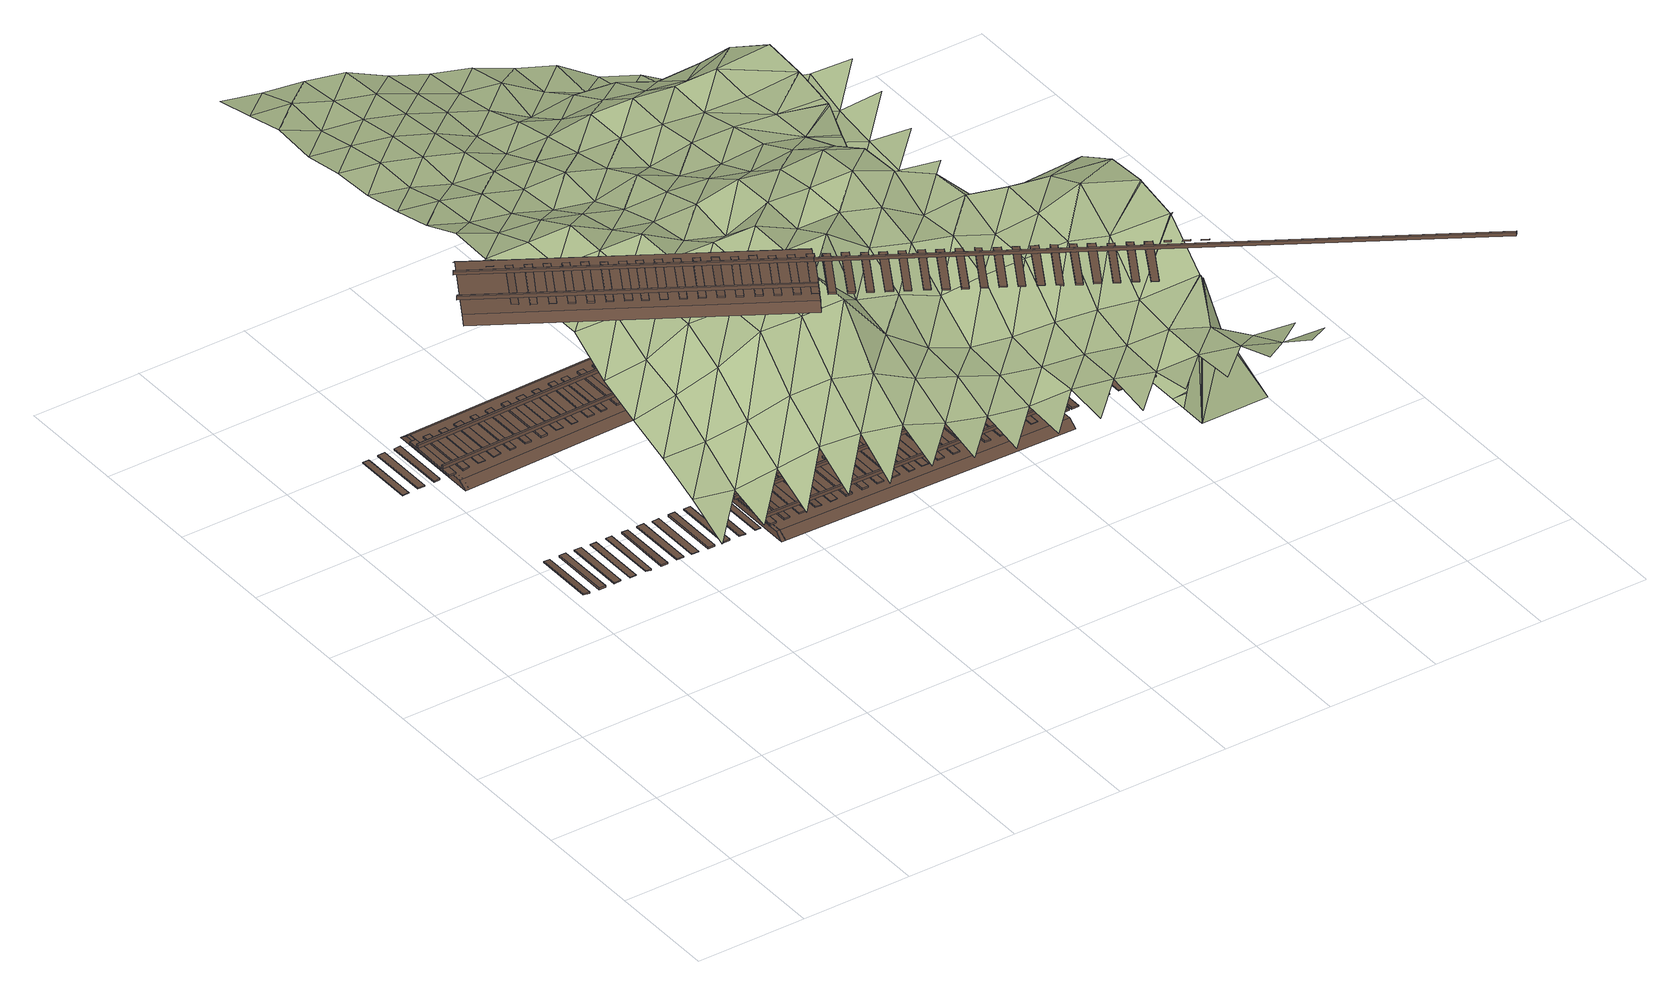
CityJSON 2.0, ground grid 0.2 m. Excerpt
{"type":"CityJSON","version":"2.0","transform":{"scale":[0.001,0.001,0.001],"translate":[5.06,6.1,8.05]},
"CityObjects":{
"terrain1":{"type":"TINRelief","geometry":[{"type":"CompositeSurface","lod":"3","boundaries":[[[0,1,2]],[[3,4,1]],[[3,1,0]],[[5,6,4]],[[3,5,4]],[[7,8,6]],[[9,0,10]],[[5,7,6]],[[11,12,8]],[[13,3,0]],[[7,11,8]],[[14,15,16]],[[17,15,12]],[[9,13,0]],[[18,5,3]],[[19,14,16]],[[17,12,11]],[[18,3,13]],[[20,7,5]],[[21,9,22]],[[16,15,17]],[[18,20,5]],[[23,11,7]],[[24,13,9]],[[25,26,19]],[[19,16,27]],[[20,23,7]],[[28,17,11]],[[21,24,9]],[[29,18,13]],[[25,19,27]],[[30,31,26]],[[23,28,11]],[[16,17,32]],[[24,29,13]],[[33,20,18]],[[25,30,26]],[[34,21,35]],[[36,37,31]],[[32,17,28]],[[38,27,16]],[[33,18,29]],[[39,23,20]],[[30,36,31]],[[40,24,21]],[[41,42,37]],[[32,38,16]],[[43,25,27]],[[39,20,33]],[[28,23,44]],[[34,40,21]],[[36,41,37]],[[45,29,24]],[[46,47,42]],[[38,43,27]],[[48,30,25]],[[44,23,39]],[[49,32,28]],[[40,45,24]],[[46,42,41]],[[50,33,29]],[[51,52,47]],[[48,25,43]],[[53,34,54]],[[55,36,30]],[[49,28,44]],[[56,38,32]],[[45,50,29]],[[46,51,47]],[[57,39,33]],[[58,59,52]],[[48,55,30]],[[60,40,34]],[[61,41,36]],[[49,56,32]],[[62,43,38]],[[57,33,50]],[[51,58,52]],[[44,39,63]],[[64,65,59]],[[60,34,53]],[[55,61,36]],[[45,40,66]],[[67,46,41]],[[62,38,56]],[[68,48,43]],[[63,39,57]],[[64,59,58]],[[69,49,44]],[[70,71,65]],[[66,40,60]],[[61,67,41]],[[72,50,45]],[[73,51,46]],[[62,68,43]],[[74,53,75]],[[76,55,48]],[[63,69,44]],[[64,70,65]],[[77,56,49]],[[72,45,66]],[[73,46,67]],[[78,57,50]],[[79,58,51]],[[76,48,68]],[[80,60,53]],[[81,61,55]],[[77,49,69]],[[82,62,56]],[[72,78,50]],[[73,79,51]],[[83,63,57]],[[84,64,58]],[[80,53,74]],[[81,55,76]],[[66,60,85]],[[86,67,61]],[[77,82,56]],[[87,68,62]],[[83,57,78]],[[79,84,58]],[[88,69,63]],[[89,70,64]],[[85,60,80]],[[81,86,61]],[[90,72,66]],[[91,73,67]],[[87,62,82]],[[92,74,93]],[[94,76,68]],[[83,88,63]],[[89,64,84]],[[95,77,69]],[[90,66,85]],[[91,67,86]],[[96,78,72]],[[97,79,73]],[[87,94,68]],[[98,80,74]],[[99,81,76]],[[95,69,88]],[[100,82,77]],[[96,72,90]],[[91,97,73]],[[101,83,78]],[[102,84,79]],[[92,98,74]],[[99,76,94]],[[103,85,80]],[[104,86,81]],[[100,77,95]],[[105,87,82]],[[96,101,78]],[[102,79,97]],[[106,88,83]],[[107,89,84]],[[103,80,98]],[[104,81,99]],[[108,90,85]],[[109,91,86]],[[100,105,82]],[[110,94,87]],[[111,92,112]],[[106,83,101]],[[102,107,84]],[[113,95,88]],[[108,85,103]],[[104,109,86]],[[114,96,90]],[[115,97,91]],[[110,87,105]],[[116,99,94]],[[117,98,92]],[[106,113,88]],[[118,100,95]],[[108,114,90]],[[115,91,109]],[[119,101,96]],[[120,102,97]],[[110,116,94]],[[117,92,111]],[[121,104,99]],[[122,103,98]],[[118,95,113]],[[123,105,100]],[[119,96,114]],[[115,120,97]],[[124,106,101]],[[125,107,102]],[[121,99,116]],[[117,122,98]],[[126,109,104]],[[127,108,103]],[[123,100,118]],[[128,110,105]],[[129,111,130]],[[119,124,101]],[[125,102,120]],[[131,113,106]],[[121,126,104]],[[127,103,122]],[[132,115,109]],[[133,114,108]],[[123,128,105]],[[134,117,111]],[[135,116,110]],[[131,106,124]],[[136,118,113]],[[132,109,126]],[[127,133,108]],[[137,120,115]],[[138,119,114]],[[129,134,111]],[[135,110,128]],[[139,121,116]],[[140,122,117]],[[131,136,113]],[[141,123,118]],[[137,115,132]],[[138,114,133]],[[142,125,120]],[[143,124,119]],[[140,117,134]],[[135,139,116]],[[144,127,122]],[[145,126,121]],[[141,118,136]],[[146,128,123]],[[147,129,148]],[[137,142,120]],[[143,119,138]],[[149,131,124]],[[140,144,122]],[[145,121,139]],[[150,132,126]],[[151,133,127]],[[146,123,141]],[[152,135,128]],[[153,134,129]],[[143,149,124]],[[154,136,131]],[[145,150,126]],[[151,127,144]],[[155,138,133]],[[156,137,132]],[[146,152,128]],[[147,153,129]],[[157,139,135]],[[158,140,134]],[[154,131,149]],[[159,141,136]],[[151,155,133]],[[156,132,150]],[[160,142,137]],[[161,143,138]],[[157,135,152]],[[153,158,134]],[[162,145,139]],[[163,144,140]],[[154,159,136]],[[164,146,141]],[[165,147,166]],[[160,137,156]],[[161,138,155]],[[167,149,143]],[[157,162,139]],[[163,140,158]],[[168,150,145]],[[169,151,144]],[[164,141,159]],[[170,152,146]],[[171,153,147]],[[161,167,143]],[[172,154,149]],[[168,145,162]],[[163,169,144]],[[173,156,150]],[[174,155,151]],[[164,170,146]],[[165,171,147]],[[175,157,152]],[[176,158,153]],[[172,149,167]],[[177,159,154]],[[168,173,150]],[[174,151,169]],[[178,160,156]],[[179,161,155]],[[175,152,170]],[[171,176,153]],[[180,162,157]],[[177,164,159]],[[181,163,158]],[[172,177,154]],[[182,165,183]],[[178,156,173]],[[179,155,174]],[[184,167,161]],[[180,157,175]],[[181,158,176]],[[185,168,162]],[[186,170,164]],[[187,169,163]],[[188,171,165]],[[186,164,177]],[[161,179,184]],[[180,185,162]],[[187,163,181]],[[189,172,167]],[[190,173,168]],[[191,174,169]],[[188,165,182]],[[192,175,170]],[[193,176,171]],[[194,170,186]],[[189,167,184]],[[190,168,185]],[[191,169,187]],[[177,172,195]],[[196,178,173]],[[197,179,174]],[[192,170,194]],[[188,193,171]],[[198,180,175]],[[181,176,199]],[[200,182,201]],[[190,196,173]],[[191,197,174]],[[202,186,177]],[[195,172,189]],[[179,203,184]],[[198,175,192]],[[193,199,176]],[[204,185,180]],[[205,187,181]],[[206,188,182]],[[179,197,203]],[[195,207,177]],[[208,194,186]],[[209,177,207]],[[198,204,180]],[[210,177,209]],[[199,205,181]],[[177,210,202]],[[189,184,211]],[[212,190,185]],[[213,191,187]],[[206,182,200]],[[214,195,189]],[[215,214,216]],[[208,192,194]],[[186,202,217]],[[216,218,215]],[[219,214,215]],[[220,214,189]],[[221,214,219]],[[222,186,217]],[[223,214,221]],[[218,216,224]],[[184,203,211]],[[220,216,214]],[[214,223,225]],[[195,214,225]],[[186,222,208]],[[204,212,185]],[[225,223,226]],[[226,195,225]],[[213,187,205]],[[188,227,193]],[[226,223,228]],[[226,229,195]],[[230,196,190]],[[211,220,189]],[[231,197,191]],[[207,195,229]],[[229,226,232]],[[233,209,207]],[[226,228,234]],[[209,233,235]],[[232,207,229]],[[207,232,233]],[[209,236,237]],[[236,209,235]],[[238,198,192]],[[233,236,235]],[[232,226,234]],[[210,209,237]],[[236,233,232]],[[236,239,237]],[[234,228,240]],[[239,236,232]],[[239,210,237]],[[206,241,188]],[[210,217,202]],[[232,234,239]],[[242,200,243]],[[239,234,244]],[[212,230,190]],[[245,244,234]],[[213,231,191]],[[193,246,199]],[[234,240,247]],[[234,247,245]],[[220,211,248]],[[249,192,208]],[[250,244,245]],[[197,251,203]],[[208,222,252]],[[245,247,250]],[[216,220,253]],[[217,210,254]],[[255,210,239]],[[217,254,222]],[[255,239,244]],[[256,204,198]],[[249,238,192]],[[222,257,252]],[[227,188,241]],[[250,247,258]],[[259,224,216]],[[260,208,252]],[[260,252,261]],[[250,255,244]],[[262,206,200]],[[252,257,261]],[[261,208,260]],[[224,259,263]],[[255,254,210]],[[197,231,251]],[[222,254,264]],[[199,265,205]],[[257,222,264]],[[250,258,255]],[[259,266,263]],[[211,267,248]],[[253,220,248]],[[203,268,211]],[[261,249,208]],[[256,198,238]],[[227,269,193]],[[255,258,270]],[[271,212,204]],[[272,273,274]],[[249,261,257]],[[275,264,254]],[[273,272,276]],[[270,276,272]],[[255,270,272]],[[254,255,275]],[[246,193,269]],[[264,275,257]],[[262,200,242]],[[241,206,277]],[[277,206,278]],[[279,255,272]],[[276,270,280]],[[249,257,275]],[[281,274,273]],[[282,266,283]],[[255,284,275]],[[259,283,266]],[[285,273,276]],[[266,282,286]],[[274,287,272]],[[272,284,279]],[[284,255,279]],[[249,275,284]],[[203,251,268]],[[288,213,205]],[[276,280,285]],[[268,267,211]],[[274,281,289]],[[267,290,248]],[[273,285,281]],[[287,274,289]],[[272,287,284]],[[259,216,253]],[[287,238,249]],[[287,249,284]],[[291,278,206]],[[256,271,204]],[[246,292,199]],[[238,289,281]],[[285,280,293]],[[238,287,289]],[[294,295,296]],[[238,281,297]],[[298,241,277]],[[299,230,212]],[[285,293,300]],[[241,298,301]],[[262,291,206]],[[241,301,227]],[[227,301,302]],[[303,227,302]],[[297,281,285]],[[265,199,292]],[[304,227,303]],[[253,248,290]],[[295,305,296]],[[285,300,297]],[[301,298,306]],[[307,227,304]],[[297,300,308]],[[283,259,309]],[[297,308,305]],[[305,295,297]],[[227,307,269]],[[291,298,277]],[[213,310,231]],[[291,277,278]],[[268,290,267]],[[311,242,312]],[[269,307,313]],[[271,299,212]],[[265,288,205]],[[238,297,314]],[[231,315,251]],[[269,313,316]],[[317,246,269]],[[318,294,286]],[[319,283,309]],[[269,316,246]],[[295,320,297]],[[309,259,321]],[[322,253,290]],[[290,268,322]],[[323,256,238]],[[253,322,324]],[[213,288,325]],[[291,262,326]],[[246,316,292]],[[253,324,259]],[[238,314,327]],[[328,322,268]],[[329,262,242]],[[292,316,330]],[[295,294,331]],[[325,332,213]],[[322,328,324]],[[297,320,314]],[[259,324,321]],[[283,319,282]],[[282,318,286]],[[251,333,268]],[[310,213,332]],[[323,238,327]],[[292,330,334]],[[292,334,265]],[[335,306,298]],[[298,291,336]],[[321,337,309]],[[231,338,315]],[[256,339,271]],[[340,341,342]],[[338,231,310]],[[265,334,288]],[[343,326,262]],[[306,335,342]],[[327,314,320]],[[251,315,333]],[[336,291,326]],[[288,334,344]],[[320,295,331]],[[337,321,324]],[[268,345,328]],[[288,344,325]],[[337,324,328]],[[339,256,323]],[[319,309,337]],[[331,294,318]],[[346,299,271]],[[347,340,342]],[[325,344,332]],[[332,344,348]],[[318,282,319]],[[349,327,320]],[[268,333,345]],[[332,348,350]],[[341,351,352]],[[353,315,338]],[[332,350,354]],[[332,354,310]],[[346,271,339]],[[310,354,338]],[[351,355,352]],[[338,354,353]],[[356,341,340]],[[353,354,357]],[[345,337,328]],[[353,357,355]],[[355,351,353]],[[358,315,353]],[[320,331,349]],[[359,323,327]],[[337,360,319]],[[319,331,318]],[[327,349,361]],[[331,319,360]],[[351,362,353]],[[351,341,363]],[[331,360,364]],[[315,358,365]],[[315,366,333]],[[361,360,337]],[[353,362,358]],[[356,367,341]],[[361,364,360]],[[359,327,361]],[[331,364,349]],[[368,339,323]],[[363,341,367]],[[361,349,364]],[[362,351,363]],[[366,315,365]],[[365,358,362]],[[333,369,345]],[[359,368,323]],[[370,337,345]],[[371,346,339]],[[367,356,372]],[[363,365,362]],[[373,361,337]],[[366,369,333]],[[368,371,339]],[[369,370,345]],[[373,337,370]],[[374,359,361]],[[375,366,365]],[[373,374,361]],[[376,368,359]],[[377,369,366]],[[376,359,374]],[[378,370,369]],[[379,371,368]],[[380,373,370]],[[379,368,376]],[[377,378,369]],[[380,370,378]],[[381,374,373]],[[380,381,373]],[[382,376,374]],[[381,382,374]],[[383,379,376]],[[384,380,378]],[[383,376,382]],[[385,381,380]],[[386,382,381]],[[387,383,382]]]}]},
"railway1":{"type":"Railway","attributes":{"function":"1855"},"geometry":[{"type":"MultiSurface","lod":"3","boundaries":[[[388,389,390,391]],[[392,388,391,393]],[[390,394,393,391]],[[389,395,394,390]],[[396,397,398,399]],[[395,392,393,394]],[[400,396,399,401]],[[398,402,401,399]],[[397,403,402,398]],[[404,405,406,407]],[[403,400,401,402]],[[408,404,407,409]],[[406,410,409,407]],[[405,411,410,406]],[[412,413,414,415]],[[411,408,409,410]],[[416,412,415,417]],[[414,418,417,415]],[[413,419,418,414]],[[420,421,422,423]],[[419,416,417,418]],[[424,420,423,425]],[[422,426,425,423]],[[421,427,426,422]],[[428,429,430,431]],[[427,424,425,426]],[[432,428,431,433]],[[430,434,433,431]],[[429,435,434,430]],[[436,437,438,439]],[[435,432,433,434]],[[440,436,439,441]],[[438,442,441,439]],[[437,443,442,438]],[[444,445,446,447]],[[443,440,441,442]],[[448,444,447,449]],[[446,450,449,447]],[[445,451,450,446]],[[452,453,454,455]],[[451,448,449,450]],[[456,452,455,457]],[[454,458,457,455]],[[453,459,458,454]],[[460,461,462,463]],[[459,456,457,458]],[[464,460,463,465]],[[462,466,465,463]],[[461,467,466,462]],[[468,469,470,471]],[[467,464,465,466]],[[472,468,471,473]],[[470,474,473,471]],[[469,475,474,470]],[[476,477,478,479]],[[475,472,473,474]],[[480,476,479,481]],[[478,482,481,479]],[[477,483,482,478]],[[484,485,486,487]],[[483,480,481,482]],[[488,489,490,491]],[[492,484,487,493]],[[494,495,496,497]],[[486,498,493,487]],[[485,499,498,486]],[[500,501,502,503]],[[499,492,493,498]],[[504,500,503,505]],[[502,506,505,503]],[[501,507,506,502]],[[508,509,510,511]],[[507,504,505,506]],[[512,508,511,513]],[[510,514,513,511]],[[509,515,514,510]],[[516,517,518,519]],[[515,512,513,514]],[[520,516,519,521]],[[518,522,521,519]],[[517,523,522,518]],[[524,525,526,527]],[[523,520,521,522]],[[528,524,527,529]],[[526,530,529,527]],[[525,531,530,526]],[[532,533,534,535]],[[531,528,529,530]],[[536,532,535,537]],[[534,538,537,535]],[[533,539,538,534]],[[540,541,542,543]],[[539,536,537,538]],[[544,540,543,545]],[[542,546,545,543]],[[541,547,546,542]],[[548,549,550,551]],[[547,544,545,546]],[[552,548,551,553]],[[550,554,553,551]],[[549,555,554,550]],[[556,557,558,559]],[[555,552,553,554]],[[560,556,559,561]],[[558,562,561,559]],[[557,563,562,558]],[[564,565,566,567]],[[491,568,569,488]],[[563,560,561,562]],[[570,564,567,571]],[[572,573,574,575]],[[573,576,577,574]],[[576,578,579,577]],[[566,580,571,567]],[[565,581,580,566]],[[569,582,489,488]],[[583,584,585,586]],[[587,588,589,590]],[[588,591,592,589]],[[581,570,571,580]],[[591,593,594,592]],[[595,583,586,596]],[[585,597,596,586]],[[584,598,597,585]],[[582,599,490,489]],[[600,601,602,603]],[[598,595,596,597]],[[604,600,603,605]],[[602,606,605,603]],[[601,607,606,602]],[[608,609,610,611]],[[607,604,605,606]],[[612,608,611,613]],[[610,614,613,611]],[[609,615,614,610]],[[616,617,618,619]],[[615,612,613,614]],[[620,616,619,621]],[[618,622,621,619]],[[617,623,622,618]],[[624,625,626,627]],[[623,620,621,622]],[[628,624,627,629]],[[626,630,629,627]],[[625,631,630,626]],[[632,633,634,635]],[[631,628,629,630]],[[636,632,635,637]],[[634,638,637,635]],[[633,639,638,634]],[[640,641,642,643]],[[639,636,637,638]],[[644,640,643,645]],[[642,646,645,643]],[[641,647,646,642]],[[648,649,650,651]],[[647,644,645,646]],[[652,648,651,653]],[[650,654,653,651]],[[649,655,654,650]],[[656,657,658,659]],[[655,652,653,654]],[[660,656,659,661]],[[658,662,661,659]],[[657,663,662,658]],[[664,665,666,667]],[[663,660,661,662]],[[668,664,667,669]],[[569,582,599,568]],[[666,670,669,667]],[[665,671,670,666]],[[671,668,669,670]]]}]},
"railway2":{"type":"Railway","attributes":{"function":"1855"},"geometry":[{"type":"MultiSurface","lod":"3","boundaries":[[[672,673,674,675]],[[676,677,678,679]],[[680,681,673,672]],[[682,683,684,685]],[[686,687,688,689]],[[690,691,685,684]],[[692,693,694,695]],[[696,697,691,690]],[[698,676,679,699]],[[681,700,674,673]],[[678,701,699,679]],[[702,703,704,705]],[[677,706,701,678]],[[707,692,695,708]],[[697,682,685,691]],[[694,709,708,695]],[[710,711,712,713]],[[693,714,709,694]],[[715,716,717,718]],[[719,702,705,720]],[[706,698,699,701]],[[704,721,720,705]],[[722,723,724,725]],[[703,726,721,704]],[[727,710,713,728]],[[729,730,731,732]],[[714,707,708,709]],[[712,733,728,713]],[[711,734,733,712]],[[735,736,737,738]],[[736,739,740,737]],[[739,741,742,740]],[[743,722,725,744]],[[745,746,747,748]],[[726,719,720,721]],[[724,749,744,725]],[[723,750,749,724]],[[751,718,717,752]],[[753,729,732,754]],[[731,755,754,732]],[[756,757,758,759]],[[734,727,728,733]],[[730,760,755,731]],[[761,745,748,762]],[[763,764,765,766]],[[764,767,768,765]],[[767,769,770,768]],[[747,771,762,748]],[[772,773,774,775]],[[750,743,744,749]],[[746,776,771,747]],[[777,756,759,778]],[[760,753,754,755]],[[758,779,778,759]],[[780,781,782,783]],[[757,784,779,758]],[[785,786,751,752]],[[787,772,775,788]],[[776,761,762,771]],[[774,789,788,775]],[[790,791,792,793]],[[773,794,789,774]],[[795,780,783,796]],[[784,777,778,779]],[[782,797,796,783]],[[798,799,800,801]],[[781,802,797,782]],[[803,790,793,804]],[[794,787,788,789]],[[792,805,804,793]],[[806,807,808,809]],[[791,810,805,792]],[[811,798,801,812]],[[802,795,796,797]],[[800,813,812,801]],[[814,815,816,817]],[[799,818,813,800]],[[819,806,809,820]],[[810,803,804,805]],[[808,821,820,809]],[[822,823,824,825]],[[807,826,821,808]],[[827,814,817,828]],[[829,830,831,832]],[[818,811,812,813]],[[816,833,828,817]],[[815,834,833,816]],[[835,822,825,836]],[[837,838,839,840]],[[826,819,820,821]],[[824,841,836,825]],[[717,752,785,716]],[[823,842,841,824]],[[843,829,832,844]],[[843,845,830,829]],[[831,846,844,832]],[[847,848,849,850]],[[834,827,828,833]],[[830,845,846,831]],[[851,837,840,852]],[[851,853,838,837]],[[839,854,852,840]],[[855,856,857,858]],[[842,835,836,841]],[[838,853,854,839]],[[859,847,850,860]],[[845,843,844,846]],[[849,861,860,850]],[[859,862,848,847]],[[863,864,865,866]],[[848,862,861,849]],[[867,855,858,868]],[[853,851,852,854]],[[857,869,868,858]],[[867,870,856,855]],[[871,872,873,874]],[[856,870,869,857]],[[875,863,866,876]],[[862,859,860,861]],[[875,877,864,863]],[[865,878,876,866]],[[879,880,881,882]],[[864,877,878,865]],[[883,871,874,884]],[[870,867,868,869]],[[873,885,884,874]],[[883,886,872,871]],[[887,888,889,890]],[[872,886,885,873]],[[891,879,882,892]],[[877,875,876,878]],[[891,893,880,879]],[[881,894,892,882]],[[895,896,897,898]],[[880,893,894,881]],[[899,887,890,900]],[[886,883,884,885]],[[889,901,900,890]],[[899,902,888,887]],[[903,904,905,906]],[[888,902,901,889]],[[907,895,898,908]],[[893,891,892,894]],[[907,909,896,895]],[[897,910,908,898]],[[911,912,913,914]],[[896,909,910,897]],[[915,903,906,916]],[[902,899,900,901]],[[905,917,916,906]],[[915,918,904,903]],[[919,920,921,922]],[[904,918,917,905]],[[923,911,914,924]],[[909,907,908,910]],[[913,925,924,914]],[[923,926,912,911]],[[927,928,929,930]],[[912,926,925,913]],[[931,919,922,932]],[[918,915,916,917]],[[931,933,920,919]],[[921,934,932,922]],[[935,936,937,938]],[[920,933,934,921]],[[939,927,930,940]],[[926,923,924,925]],[[939,941,928,927]],[[929,942,940,930]],[[943,944,945,946]],[[928,941,942,929]],[[947,935,938,948]],[[933,931,932,934]],[[947,949,936,935]],[[937,950,948,938]],[[936,949,950,937]],[[951,943,946,952]],[[941,939,940,942]],[[945,953,952,946]],[[951,954,944,943]],[[944,954,953,945]],[[955,956,957,958]],[[949,947,948,950]],[[959,960,958,957]],[[955,961,962,956]],[[962,961,960,959]],[[963,964,965,966]],[[954,951,952,953]],[[967,968,966,965]],[[963,969,970,964]],[[970,969,968,967]],[[971,972,973,974]],[[961,955,958,960]],[[971,975,976,972]],[[977,978,974,973]],[[976,975,978,977]],[[969,963,966,968]],[[979,980,981,982]],[[981,983,984,982]],[[983,985,986,984]],[[975,971,974,978]],[[987,988,989,990]],[[991,992,993,994]],[[995,996,997,998]]]}]},
"railway3":{"type":"Railway","attributes":{"function":"1855"},"geometry":[{"type":"MultiSurface","lod":"3","boundaries":[[[999,1000,1001,1002]],[[1003,999,1002,1004]],[[1001,1005,1004,1002]],[[1000,1006,1005,1001]],[[1007,1008,1009,1010]],[[1006,1003,1004,1005]],[[1011,1007,1010,1012]],[[1009,1013,1012,1010]],[[1008,1014,1013,1009]],[[1015,1016,1017,1018]],[[1014,1011,1012,1013]],[[1019,1015,1018,1020]],[[1017,1021,1020,1018]],[[1016,1022,1021,1017]],[[1023,1024,1025,1026]],[[1022,1019,1020,1021]],[[1027,1023,1026,1028]],[[1025,1029,1028,1026]],[[1030,1031,1032,1033]],[[1024,1034,1029,1025]],[[1035,1036,1037,1038]],[[1039,1040,1041,1042]],[[1034,1027,1028,1029]],[[1043,1039,1042,1044]],[[1041,1045,1044,1042]],[[1040,1046,1045,1041]],[[1047,1048,1049,1050]],[[1046,1043,1044,1045]],[[1051,1047,1050,1052]],[[1049,1053,1052,1050]],[[1048,1054,1053,1049]],[[1055,1056,1057,1058]],[[1054,1051,1052,1053]],[[1059,1055,1058,1060]],[[1057,1061,1060,1058]],[[1056,1062,1061,1057]],[[1063,1064,1065,1066]],[[1062,1059,1060,1061]],[[1067,1063,1066,1068]],[[1065,1069,1068,1066]],[[1064,1070,1069,1065]],[[1071,1072,1073,1074]],[[1070,1067,1068,1069]],[[1075,1071,1074,1076]],[[1073,1077,1076,1074]],[[1072,1078,1077,1073]],[[1079,1080,1081,1082]],[[1078,1075,1076,1077]],[[1083,1079,1082,1084]],[[1081,1085,1084,1082]],[[1080,1086,1085,1081]],[[1087,1088,1089,1090]],[[1086,1083,1084,1085]],[[1091,1087,1090,1092]],[[1089,1093,1092,1090]],[[1088,1094,1093,1089]],[[1095,1096,1097,1098]],[[1094,1091,1092,1093]],[[1099,1095,1098,1100]],[[1097,1101,1100,1098]],[[1096,1102,1101,1097]],[[1103,1104,1105,1106]],[[1102,1099,1100,1101]],[[1033,1107,1108,1030]],[[1109,1103,1106,1110]],[[1105,1111,1110,1106]],[[1112,1113,1114,1115]],[[1114,1116,1117,1115]],[[1116,1118,1119,1117]],[[1104,1120,1111,1105]],[[1121,1122,1123,1124]],[[1120,1109,1110,1111]],[[1108,1125,1031,1030]],[[1126,1121,1124,1127]],[[1128,1129,1130,1131]],[[1130,1132,1133,1131]],[[1123,1134,1127,1124]],[[1132,1135,1136,1133]],[[1122,1137,1134,1123]],[[1138,1139,1140,1141]],[[1137,1126,1127,1134]],[[1125,1142,1032,1031]],[[1143,1138,1141,1144]],[[1140,1145,1144,1141]],[[1139,1146,1145,1140]],[[1147,1148,1149,1150]],[[1146,1143,1144,1145]],[[1151,1147,1150,1152]],[[1149,1153,1152,1150]],[[1148,1154,1153,1149]],[[1155,1156,1157,1158]],[[1154,1151,1152,1153]],[[1159,1155,1158,1160]],[[1157,1161,1160,1158]],[[1156,1162,1161,1157]],[[1163,1164,1165,1166]],[[1162,1159,1160,1161]],[[1167,1163,1166,1168]],[[1165,1169,1168,1166]],[[1164,1170,1169,1165]],[[1171,1172,1173,1174]],[[1170,1167,1168,1169]],[[1175,1171,1174,1176]],[[1173,1177,1176,1174]],[[1172,1178,1177,1173]],[[1179,1180,1181,1182]],[[1178,1175,1176,1177]],[[1183,1179,1182,1184]],[[1181,1185,1184,1182]],[[1180,1186,1185,1181]],[[1187,1188,1189,1190]],[[1186,1183,1184,1185]],[[1191,1187,1190,1192]],[[1189,1193,1192,1190]],[[1188,1194,1193,1189]],[[1195,1196,1197,1198]],[[1194,1191,1192,1193]],[[1199,1195,1198,1200]],[[1197,1201,1200,1198]],[[1196,1202,1201,1197]],[[1203,1204,1205,1206]],[[1202,1199,1200,1201]],[[1207,1203,1206,1208]],[[1205,1209,1208,1206]],[[1108,1125,1142,1107]],[[1204,1210,1209,1205]],[[1210,1207,1208,1209]]]}]},
"railway4":{"type":"Railway","attributes":{"function":"1855"},"geometry":[{"type":"MultiSurface","lod":"3","boundaries":[[[1211,1212,1213,1214]],[[1215,1216,1217,1218]],[[1219,1215,1218,1220]],[[1217,1221,1220,1218]],[[1216,1222,1221,1217]],[[1223,1224,1225,1226]],[[1222,1219,1220,1221]],[[1227,1223,1226,1228]],[[1225,1229,1228,1226]],[[1224,1230,1229,1225]],[[1231,1232,1233,1234]],[[1230,1227,1228,1229]],[[1235,1231,1234,1236]],[[1233,1237,1236,1234]],[[1232,1238,1237,1233]],[[1239,1240,1241,1242]],[[1238,1235,1236,1237]],[[1243,1239,1242,1244]],[[1241,1245,1244,1242]],[[1240,1246,1245,1241]],[[1247,1248,1249,1250]],[[1246,1243,1244,1245]],[[1251,1247,1250,1252]],[[1249,1253,1252,1250]],[[1248,1254,1253,1249]],[[1255,1256,1257,1258]],[[1254,1251,1252,1253]],[[1259,1255,1258,1260]],[[1257,1261,1260,1258]],[[1256,1262,1261,1257]],[[1263,1264,1265,1266]],[[1262,1259,1260,1261]],[[1267,1263,1266,1268]],[[1265,1269,1268,1266]],[[1264,1270,1269,1265]],[[1271,1272,1273,1274]],[[1270,1267,1268,1269]],[[1275,1271,1274,1276]],[[1273,1277,1276,1274]],[[1272,1278,1277,1273]],[[1279,1280,1281,1282]],[[1278,1275,1276,1277]],[[1283,1279,1282,1284]],[[1281,1285,1284,1282]],[[1280,1286,1285,1281]],[[1287,1288,1289,1290]],[[1286,1283,1284,1285]],[[1291,1287,1290,1292]],[[1289,1293,1292,1290]],[[1288,1294,1293,1289]],[[1295,1296,1297,1298]],[[1294,1291,1292,1293]],[[1299,1295,1298,1300]],[[1297,1301,1300,1298]],[[1296,1302,1301,1297]],[[1303,1304,1305,1306]],[[1302,1299,1300,1301]],[[1307,1303,1306,1308]],[[1305,1309,1308,1306]],[[1304,1310,1309,1305]],[[1311,1312,1313,1314]],[[1310,1307,1308,1309]],[[1315,1311,1314,1316]],[[1313,1317,1316,1314]],[[1312,1318,1317,1313]],[[1319,1320,1321,1322]],[[1318,1315,1316,1317]],[[1323,1319,1322,1324]],[[1321,1325,1324,1322]],[[1320,1326,1325,1321]],[[1327,1328,1329,1330]],[[1326,1323,1324,1325]],[[1331,1327,1330,1332]],[[1329,1333,1332,1330]],[[1328,1334,1333,1329]],[[1335,1336,1337,1338]],[[1334,1331,1332,1333]],[[1339,1335,1338,1340]],[[1337,1341,1340,1338]],[[1336,1342,1341,1337]],[[1343,1344,1345,1346]],[[1342,1339,1340,1341]],[[1347,1343,1346,1348]],[[1345,1349,1348,1346]],[[1344,1350,1349,1345]],[[1350,1347,1348,1349]]]}]},
"railway5":{"type":"Railway","attributes":{"function":"1855"},"geometry":[{"type":"MultiSurface","lod":"3","boundaries":[[[1351,1352,1353,1354]],[[1355,1356,1357,1358]],[[1359,1355,1358,1360]],[[1357,1361,1360,1358]],[[1356,1362,1361,1357]],[[1363,1364,1365,1366]],[[1362,1359,1360,1361]],[[1367,1363,1366,1368]],[[1365,1369,1368,1366]],[[1364,1370,1369,1365]],[[1371,1372,1373,1374]],[[1370,1367,1368,1369]],[[1375,1371,1374,1376]],[[1373,1377,1376,1374]],[[1372,1378,1377,1373]],[[1379,1380,1381,1382]],[[1378,1375,1376,1377]],[[1383,1379,1382,1384]],[[1381,1385,1384,1382]],[[1380,1386,1385,1381]],[[1387,1388,1389,1390]],[[1386,1383,1384,1385]],[[1391,1387,1390,1392]],[[1389,1393,1392,1390]],[[1388,1394,1393,1389]],[[1395,1396,1397,1398]],[[1394,1391,1392,1393]],[[1399,1395,1398,1400]],[[1397,1401,1400,1398]],[[1396,1402,1401,1397]],[[1403,1404,1405,1406]],[[1402,1399,1400,1401]],[[1407,1403,1406,1408]],[[1405,1409,1408,1406]],[[1404,1410,1409,1405]],[[1411,1412,1413,1414]],[[1410,1407,1408,1409]],[[1415,1411,1414,1416]],[[1413,1417,1416,1414]],[[1412,1418,1417,1413]],[[1418,1415,1416,1417]]]}]}
},
"vertices":[
[220,300,439],[140,300,453],[140,220,415],[220,380,484],[140,380,485],[220,460,526],[140,460,511],[220,540,548],[140,540,540],[300,300,447],[220,220,418],[220,620,585],[140,620,587],[300,380,492],[60,780,590],[140,700,587],[220,780,587],[220,700,585],[300,460,546],[140,860,588],[300,540,584],[380,300,456],[300,220,410],[300,620,584],[380,380,507],[220,940,559],[140,940,590],[220,860,587],[300,700,585],[380,460,582],[220,1020,533],[140,1020,559],[300,780,585],[380,540,582],[459,300,450],[380,220,412],[220,1100,527],[140,1100,540],[300,860,587],[380,620,582],[459,380,507],[220,1180,507],[140,1180,524],[300,940,551],[380,700,584],[459,460,580],[220,1260,507],[140,1260,520],[300,1020,517],[380,780,584],[459,540,581],[220,1340,494],[140,1340,505],[539,300,434],[459,220,401],[300,1100,508],[380,860,546],[459,620,581],[220,1420,476],[140,1420,510],[539,380,485],[300,1180,481],[380,940,530],[459,700,582],[220,1500,482],[140,1500,491],[539,460,580],[300,1260,487],[380,1020,492],[459,780,540],[220,1580,456],[140,1580,472],[539,540,580],[300,1340,479],[619,300,405],[539,220,402],[380,1100,485],[459,860,529],[539,620,580],[300,1420,466],[619,380,444],[380,1180,473],[459,940,507],[539,700,581],[300,1500,455],[619,460,481],[380,1260,463],[459,1020,476],[539,780,516],[300,1580,446],[619,540,501],[380,1340,453],[699,300,385],[619,220,386],[459,1100,485],[539,860,530],[619,620,580],[380,1420,444],[699,380,415],[459,1180,460],[539,940,508],[619,700,543],[380,1500,436],[699,460,423],[459,1260,428],[539,1020,494],[619,780,548],[380,1580,431],[699,540,479],[459,1340,415],[539,1100,460],[779,300,372],[699,220,370],[619,860,545],[699,620,521],[459,1420,415],[539,1180,444],[779,380,385],[619,940,501],[699,700,543],[459,1500,404],[539,1260,428],[779,460,392],[619,1020,460],[699,780,543],[459,1580,392],[539,1340,411],[779,540,444],[619,1100,431],[859,300,372],[779,220,367],[699,860,532],[539,1420,386],[779,620,498],[859,380,369],[619,1180,439],[699,940,482],[539,1500,373],[779,700,520],[619,1260,439],[859,460,380],[699,1020,450],[539,1580,364],[779,780,543],[859,540,449],[619,1340,383],[699,1100,444],[939,300,360],[859,220,363],[779,860,537],[619,1420,341],[859,620,479],[699,1180,433],[939,380,360],[779,940,491],[859,700,472],[619,1500,360],[699,1260,437],[939,460,375],[779,1020,456],[619,1580,343],[859,780,511],[699,1340,388],[939,540,449],[779,1100,442],[1020,300,340],[939,220,346],[859,860,507],[699,1420,351],[939,620,450],[779,1180,424],[1020,380,344],[859,940,466],[699,1500,311],[939,700,479],[779,1260,427],[1020,460,366],[859,1020,437],[699,1580,309],[939,780,473],[779,1340,373],[1020,540,450],[1100,300,340],[1020,220,354],[939,860,332],[779,1420,343],[859,1100,434],[1020,620,457],[1100,380,343],[959,940,280],[779,1500,277],[1020,700,462],[859,1260,428],[1100,460,353],[859,1180,421],[959,1020,327],[779,1580,283],[1020,780,391],[859,1340,360],[1100,540,428],[1180,300,325],[1100,220,344],[958,1098,415],[1020,860,282],[859,1420,312],[1100,620,482],[1180,380,315],[958,1060,373],[959,1180,428],[958,1064,376],[958,1096,412],[1020,940,194],[859,1500,242],[1100,700,450],[962,970,289],[962,980,203],[962,970,13],[958,1100,415],[962,980,178],[962,983,226],[981,970,190],[962,986,248],[958,1113,417],[962,1006,293],[962,1019,13],[962,1020,319],[962,1022,319],[1215,460,354],[962,1038,328],[959,1062,373],[859,1580,229],[1100,780,389],[961,1070,373],[958,1070,373],[962,1100,404],[958,1070,376],[961,1070,376],[959,1066,376],[939,1340,391],[959,1099,412],[962,1079,356],[1215,458,354],[1260,300,299],[1180,220,350],[959,1100,412],[962,1102,404],[1215,540,424],[962,1125,369],[1020,970,136],[959,1260,434],[962,1152,412],[1100,860,266],[959,1116,417],[1086,970,13],[958,1234,412],[962,1230,412],[939,1420,315],[962,1234,417],[962,1174,369],[1086,1050,13],[962,1180,417],[962,1182,417],[1260,380,267],[962,1050,13],[958,1234,417],[1215,620,442],[962,1044,13],[1050,970,136],[1100,940,152],[1215,538,423],[962,1221,356],[939,1500,221],[962,1230,376],[958,1230,373],[958,1230,376],[962,1234,412],[962,1230,373],[1215,454,351],[1217,454,351],[968,1230,376],[962,1261,328],[958,1309,373],[1020,1255,14],[1020,1044,14],[968,1260,376],[962,1299,373],[962,1255,13],[971,1274,376],[1215,698,437],[958,1306,376],[1086,970,117],[1254,454,229],[1215,618,440],[962,1293,293],[962,1250,13],[962,1330,13],[962,1281,13],[962,1330,328],[1215,454,75],[939,1580,200],[962,1313,248],[1215,464,239],[1215,464,264],[1215,468,287],[1215,471,311],[962,1320,178],[1215,503,75],[1215,491,354],[962,1320,203],[1028,1044,14],[1215,780,395],[1340,300,295],[1260,220,350],[1215,523,392],[1012,1330,148],[1180,860,218],[1215,563,418],[1220,540,424],[1086,1250,13],[1086,1256,14],[1020,1330,96],[1086,1044,14],[1086,1006,65],[1020,1420,120],[1086,1020,14],[1215,700,436],[1260,454,226],[1020,1340,104],[1100,1020,16],[1340,380,258],[1215,610,431],[1086,1330,13],[1215,778,396],[1180,940,116],[1215,658,431],[1340,534,75],[1340,454,75],[1100,1260,16],[1215,787,380],[1020,1500,138],[1260,540,75],[1215,734,75],[1215,534,75],[1334,454,183],[1215,705,418],[1180,1020,17],[1020,1580,151],[1340,540,74],[1215,746,392],[1086,1330,43],[1215,778,354],[1215,814,75],[1215,765,75],[1215,814,302],[1215,798,311],[1215,804,239],[1292,734,75],[1215,804,264],[1237,814,276],[1100,1420,67],[1086,1260,14],[1100,1340,40],[1260,814,93],[1289,814,75],[1086,1326,39],[1260,860,117],[1260,940,91],[1266,786,75],[1100,1500,100],[1260,1020,19],[1180,1260,17],[1100,1580,116],[1292,780,75],[1180,1340,27],[1180,1420,67],[1340,940,69],[1180,1500,75],[1340,1020,20],[1260,1260,19],[1180,1580,91],[1260,1340,27],[1260,1420,36],[1260,1500,48],[1260,1580,72],[1340,1340,14],[1340,1420,29],[1340,1500,53],[1340,1580,69],
[131,583,112],[143,583,110],[143,583,113],[131,583,114],[131,691,112],[131,691,114],[143,691,113],[143,691,110],[161,583,110],[173,583,110],[173,583,113],[161,583,113],[161,691,110],[161,691,113],[173,691,113],[173,691,110],[189,583,110],[202,583,110],[202,583,112],[189,583,112],[189,691,110],[189,691,112],[202,691,112],[202,691,110],[220,583,109],[231,583,109],[231,583,110],[220,583,110],[220,691,109],[220,691,110],[231,691,110],[231,691,109],[249,583,109],[260,583,107],[260,583,110],[249,583,110],[249,691,109],[249,691,110],[260,691,110],[260,691,107],[279,583,107],[291,583,107],[291,583,109],[279,583,110],[279,691,107],[279,691,110],[291,691,109],[291,691,107],[308,583,107],[321,583,107],[321,583,109],[308,583,109],[308,691,107],[308,691,109],[321,691,109],[321,691,107],[337,583,106],[350,583,106],[350,583,107],[337,583,107],[337,691,106],[337,691,107],[350,691,107],[350,691,106],[368,583,104],[380,583,104],[380,583,107],[368,583,107],[368,691,104],[368,691,107],[380,691,107],[380,691,104],[397,583,104],[409,583,104],[409,583,106],[397,583,106],[397,691,104],[397,691,106],[409,691,106],[409,691,104],[427,583,104],[439,583,103],[439,583,104],[427,583,106],[427,691,104],[427,691,106],[439,691,104],[439,691,103],[457,583,103],[468,583,103],[468,583,104],[457,583,104],[457,691,103],[457,691,104],[468,691,104],[468,691,103],[486,583,101],[497,583,101],[497,583,104],[486,583,104],[484,565,101],[484,709,101],[484,725,90],[484,549,90],[486,691,101],[486,691,104],[491,565,101],[491,709,101],[491,725,90],[491,549,90],[497,691,104],[497,691,101],[512,583,101],[523,583,101],[523,583,103],[512,583,104],[512,691,101],[512,691,104],[523,691,103],[523,691,101],[541,583,101],[553,583,101],[553,583,103],[541,583,103],[541,691,101],[541,691,103],[553,691,103],[553,691,101],[571,583,101],[583,583,100],[583,583,101],[571,583,103],[571,691,101],[571,691,103],[583,691,101],[583,691,100],[600,583,100],[613,583,100],[613,583,101],[600,583,101],[600,691,100],[600,691,101],[613,691,101],[613,691,100],[630,583,98],[641,583,98],[641,583,101],[630,583,101],[630,691,98],[630,691,101],[641,691,101],[641,691,98],[660,583,98],[672,583,98],[672,583,101],[660,583,101],[660,691,98],[660,691,101],[672,691,101],[672,691,98],[689,583,98],[701,583,98],[701,583,100],[689,583,100],[689,691,98],[689,691,100],[701,691,100],[701,691,98],[718,583,98],[731,583,98],[731,583,100],[718,583,100],[718,691,98],[718,691,100],[731,691,100],[731,691,98],[749,583,97],[760,583,97],[760,583,98],[749,583,98],[1042,549,80],[1042,565,91],[749,691,97],[749,691,98],[1042,601,94],[1042,601,100],[478,601,110],[478,601,104],[1042,605,100],[478,605,110],[1042,605,94],[478,605,104],[760,691,98],[760,691,97],[1042,709,91],[773,583,97],[786,583,97],[786,583,98],[773,583,98],[1042,669,94],[1042,669,100],[478,669,110],[478,669,104],[1042,673,100],[478,673,110],[1042,673,94],[478,673,104],[773,691,97],[773,691,98],[786,691,98],[786,691,97],[1042,725,80],[804,583,96],[816,583,96],[816,583,98],[804,583,98],[804,691,96],[804,691,98],[816,691,98],[816,691,96],[833,583,96],[845,583,96],[845,583,98],[833,583,98],[833,691,96],[833,691,98],[845,691,98],[845,691,96],[863,583,94],[875,583,94],[875,583,97],[863,583,97],[863,691,94],[863,691,97],[875,691,97],[875,691,94],[893,583,94],[904,583,94],[904,583,96],[893,583,97],[893,691,94],[893,691,97],[904,691,96],[904,691,94],[922,583,94],[933,583,94],[933,583,96],[922,583,96],[922,691,94],[922,691,96],[933,691,96],[933,691,94],[952,583,94],[964,583,93],[964,583,94],[952,583,96],[952,691,94],[952,691,96],[964,691,94],[964,691,93],[981,583,93],[993,583,93],[993,583,94],[981,583,94],[981,691,93],[981,691,94],[993,691,94],[993,691,93],[1010,583,93],[1023,583,91],[1023,583,94],[1010,583,94],[1010,691,93],[1010,691,94],[1023,691,94],[1023,691,91],[1041,583,91],[1053,583,91],[1053,583,94],[1041,583,94],[1041,691,91],[1041,691,94],[1053,691,94],[1053,691,91],
[100,714,601],[154,807,601],[144,813,601],[90,720,603],[141,690,600],[151,684,600],[151,684,601],[141,690,601],[100,714,600],[154,807,600],[169,798,598],[115,705,600],[115,705,601],[169,798,601],[128,822,600],[118,828,600],[118,828,601],[128,822,601],[125,699,601],[180,792,601],[167,675,598],[177,669,598],[177,669,601],[167,675,601],[125,699,600],[180,792,598],[195,783,598],[195,783,601],[144,813,600],[205,777,601],[192,660,598],[202,654,598],[202,654,601],[192,660,601],[205,777,598],[220,769,598],[221,769,600],[231,763,600],[218,646,598],[228,640,598],[228,640,600],[218,646,600],[231,763,598],[6,729,590],[489,450,581],[497,463,593],[13,743,601],[246,754,598],[246,754,600],[257,748,600],[243,631,598],[254,625,598],[254,625,600],[243,631,600],[257,748,598],[272,739,597],[272,739,598],[266,618,597],[276,612,597],[276,612,598],[266,618,598],[282,733,598],[282,733,597],[515,495,594],[515,495,601],[26,777,610],[26,777,604],[516,498,601],[29,780,610],[516,498,594],[29,780,604],[297,724,597],[297,724,598],[291,603,597],[302,597,597],[302,597,598],[291,603,598],[308,718,598],[308,718,597],[86,867,601],[568,588,591],[320,711,597],[320,711,598],[330,705,598],[317,588,597],[327,582,596],[327,582,598],[317,588,598],[330,705,596],[345,697,596],[345,697,598],[548,554,594],[548,554,600],[61,836,609],[61,836,603],[551,557,600],[63,839,609],[551,557,594],[63,839,603],[356,691,598],[342,573,596],[353,567,596],[353,567,598],[343,573,598],[356,691,596],[371,682,596],[371,682,598],[381,676,597],[368,559,596],[379,553,594],[379,553,597],[368,559,598],[381,676,594],[577,602,580],[93,881,588],[396,667,594],[397,667,597],[407,661,597],[394,544,594],[404,538,594],[404,538,597],[394,544,597],[407,661,594],[422,652,594],[422,652,597],[433,646,596],[419,529,594],[430,523,594],[430,523,596],[419,529,597],[433,646,594],[448,637,594],[448,637,596],[458,631,596],[445,514,594],[455,508,594],[455,508,596],[445,514,596],[458,631,594],[473,623,594],[473,623,596],[484,617,596],[471,499,594],[481,493,594],[481,493,596],[471,499,596],[484,617,594],[499,608,593],[499,608,594],[509,602,594],[496,485,593],[507,479,593],[507,479,594],[496,485,594],[509,602,593],[525,593,593],[525,593,594],[518,472,591],[529,466,591],[529,466,594],[519,472,594],[535,587,594],[535,587,593],[550,578,591],[550,578,594],[544,457,591],[554,451,591],[555,451,594],[544,457,594],[561,572,594],[561,572,591],[571,565,591],[573,565,593],[583,559,591],[583,559,593],[570,442,591],[580,436,591],[580,436,593],[570,442,593],[598,551,591],[598,551,593],[608,545,591],[609,545,593],[595,427,591],[606,421,591],[606,421,593],[595,427,593],[624,536,590],[624,536,591],[634,530,591],[634,530,590],[621,413,590],[631,407,590],[631,407,591],[621,413,591],[648,521,590],[648,521,591],[660,515,591],[660,515,590],[647,398,590],[657,392,590],[657,392,591],[647,398,591],[675,506,588],[675,506,591],[685,500,588],[685,500,591],[672,383,588],[683,377,588],[683,377,591],[672,383,591],[701,491,588],[701,491,591],[711,485,591],[711,485,588],[698,368,588],[708,362,588],[708,362,591],[698,368,591],[725,477,588],[725,477,590],[737,471,588],[737,471,590],[724,353,588],[734,347,588],[734,347,590],[724,353,590],[752,462,588],[752,462,590],[762,456,590],[762,456,588],[749,339,588],[760,333,588],[760,333,590],[749,339,590],[778,447,588],[778,447,590],[788,441,587],[788,441,588],[775,324,588],[785,318,587],[785,318,588],[775,324,590],[803,432,587],[803,432,588],[814,426,588],[814,426,587],[800,309,587],[811,303,587],[811,303,588],[800,309,588],[829,417,587],[829,417,588],[839,411,588],[839,411,585],[826,294,587],[836,288,585],[836,288,588],[826,294,588],[853,403,585],[853,403,588],[865,397,585],[865,397,588],[852,279,585],[862,273,585],[862,273,588],[852,279,588],[880,388,585],[880,388,588],[890,382,585],[890,382,587],[877,265,585],[888,259,585],[888,259,588],[877,265,588],[906,373,585],[906,373,587],[916,367,585],[916,367,587],[930,358,585],[930,358,587],[942,352,587],[942,352,585],[957,343,584],[903,250,585],[903,250,587],[957,343,585],[913,244,587],[967,337,585],[967,337,584],[913,244,585],[983,329,584],[929,235,585],[929,235,587],[983,329,585],[939,229,587],[993,323,585],[993,323,584],[939,229,585],[1007,314,582],[954,220,584],[954,220,585],[1007,314,585],[1019,308,582],[965,214,584],[965,214,585],[1019,308,585],[537,561,594],[1497,6,575],[1497,6,582],[537,561,600],[1500,9,582],[539,564,600],[1500,9,575],[539,564,594],[1044,293,582],[1034,299,582],[1034,299,585],[1044,293,585],[1070,278,582],[1058,284,582],[1060,284,584],[1070,278,584],[1096,263,582],[1084,269,582],[1084,269,584],[1096,263,584],
[138,1083,10],[151,1083,10],[150,1083,11],[138,1083,11],[138,1191,10],[138,1191,11],[150,1191,11],[151,1191,10],[167,1083,11],[180,1083,11],[180,1083,13],[167,1083,13],[167,1191,11],[167,1191,13],[180,1191,13],[180,1191,11],[198,1083,11],[209,1083,11],[209,1083,14],[198,1083,13],[198,1191,11],[198,1191,13],[209,1191,14],[209,1191,11],[227,1083,11],[239,1083,11],[239,1083,14],[227,1083,14],[227,1191,11],[227,1191,14],[239,1191,14],[234,1065,11],[234,1209,11],[234,1225,0],[234,1049,0],[239,1191,11],[241,1065,11],[241,1209,11],[241,1225,0],[241,1049,0],[253,1083,11],[265,1083,13],[265,1083,14],[253,1083,14],[253,1191,11],[253,1191,14],[265,1191,14],[265,1191,13],[282,1083,13],[295,1083,13],[295,1083,14],[282,1083,14],[282,1191,13],[282,1191,14],[295,1191,14],[295,1191,13],[311,1083,13],[324,1083,14],[324,1083,16],[311,1083,14],[311,1191,13],[311,1191,14],[324,1191,16],[324,1191,14],[342,1083,14],[353,1083,14],[353,1083,16],[342,1083,16],[342,1191,14],[342,1191,16],[353,1191,16],[353,1191,14],[371,1083,14],[382,1083,14],[382,1083,17],[371,1083,16],[371,1191,14],[371,1191,16],[382,1191,17],[382,1191,14],[401,1083,14],[413,1083,14],[413,1083,17],[401,1083,17],[401,1191,14],[401,1191,17],[413,1191,17],[413,1191,14],[430,1083,16],[443,1083,16],[443,1083,17],[430,1083,17],[430,1191,16],[430,1191,17],[443,1191,17],[443,1191,16],[459,1083,16],[471,1083,16],[471,1083,17],[459,1083,17],[459,1191,16],[459,1191,17],[471,1191,17],[471,1191,16],[490,1083,17],[502,1083,17],[502,1083,19],[490,1083,19],[792,1049,10],[792,1065,21],[490,1191,17],[490,1191,19],[502,1191,19],[228,1101,14],[792,1101,24],[791,1101,30],[228,1101,20],[791,1105,30],[228,1105,20],[792,1105,24],[228,1105,14],[502,1191,17],[515,1083,17],[526,1083,17],[526,1083,19],[515,1083,19],[792,1209,21],[515,1191,17],[515,1191,19],[228,1169,14],[792,1169,24],[791,1169,30],[228,1169,20],[791,1173,30],[228,1173,20],[526,1191,19],[792,1173,24],[228,1173,14],[526,1191,17],[545,1083,17],[557,1083,17],[557,1083,20],[545,1083,20],[792,1225,10],[545,1191,17],[545,1191,20],[557,1191,20],[557,1191,17],[574,1083,17],[587,1083,17],[587,1083,20],[574,1083,20],[574,1191,17],[574,1191,20],[587,1191,20],[587,1191,17],[603,1083,19],[616,1083,19],[616,1083,21],[603,1083,21],[603,1191,19],[603,1191,21],[616,1191,21],[616,1191,19],[634,1083,19],[646,1083,19],[646,1083,21],[634,1083,21],[634,1191,19],[634,1191,21],[646,1191,21],[646,1191,19],[663,1083,20],[675,1083,20],[675,1083,21],[663,1083,21],[663,1191,20],[663,1191,21],[675,1191,21],[675,1191,20],[693,1083,20],[705,1083,21],[705,1083,23],[693,1083,21],[693,1191,20],[693,1191,21],[705,1191,23],[705,1191,21],[723,1083,21],[734,1083,21],[734,1083,23],[723,1083,23],[723,1191,21],[723,1191,23],[734,1191,23],[734,1191,21],[752,1083,21],[763,1083,21],[763,1083,24],[752,1083,23],[752,1191,21],[752,1191,23],[763,1191,24],[763,1191,21],[782,1083,21],[794,1083,21],[794,1083,24],[782,1083,24],[782,1191,21],[782,1191,24],[794,1191,24],[794,1191,21],
[784,1065,21],[784,1209,21],[784,1225,10],[784,1049,10],[797,1083,21],[808,1083,21],[808,1083,24],[797,1083,24],[797,1191,21],[797,1191,24],[808,1191,24],[808,1191,21],[826,1083,23],[837,1083,23],[837,1083,24],[826,1083,24],[826,1191,23],[826,1191,24],[837,1191,24],[837,1191,23],[856,1083,23],[868,1083,23],[868,1083,24],[856,1083,24],[856,1191,23],[856,1191,24],[868,1191,24],[868,1191,23],[885,1083,24],[897,1083,24],[897,1083,26],[885,1083,26],[885,1191,24],[885,1191,26],[897,1191,26],[897,1191,24],[914,1083,24],[927,1083,24],[927,1083,27],[914,1083,26],[914,1191,24],[914,1191,26],[927,1191,27],[927,1191,24],[945,1083,24],[957,1083,24],[957,1083,27],[945,1083,27],[945,1191,24],[945,1191,27],[957,1191,27],[957,1191,24],[974,1083,24],[986,1083,26],[986,1083,27],[974,1083,27],[974,1191,24],[974,1191,27],[986,1191,27],[986,1191,26],[1004,1083,26],[1016,1083,26],[1016,1083,27],[1004,1083,27],[1004,1191,26],[1004,1191,27],[1016,1191,27],[1016,1191,26],[1032,1083,26],[1045,1083,27],[1045,1083,29],[1032,1083,27],[1032,1191,26],[1032,1191,27],[1045,1191,29],[1045,1191,27],[1063,1083,27],[1074,1083,27],[1074,1083,29],[1063,1083,29],[1063,1191,27],[1063,1191,29],[1074,1191,29],[1074,1191,27],[1093,1083,27],[1105,1083,27],[1105,1083,30],[1093,1083,30],[1093,1191,27],[1093,1191,30],[1105,1191,30],[1105,1191,27],[1122,1083,27],[1134,1083,27],[1134,1083,30],[1122,1083,30],[1122,1191,27],[1122,1191,30],[1134,1191,30],[1134,1191,27],[1151,1083,29],[1164,1083,29],[1164,1083,30],[1151,1083,30],[1151,1191,29],[1151,1191,30],[1164,1191,30],[1164,1191,29],[1180,1083,29],[1193,1083,29],[1193,1083,30],[1180,1083,30],[1180,1191,29],[1180,1191,30],[1193,1191,30],[1193,1191,29],[1211,1083,30],[1223,1083,30],[1223,1083,32],[1211,1083,32],[1211,1191,30],[1211,1191,32],[1223,1191,32],[1223,1191,30],[1241,1083,30],[1253,1083,30],[1253,1083,32],[1241,1083,32],[1241,1191,30],[1241,1191,32],[1253,1191,32],[1253,1191,30],[1270,1083,30],[1282,1083,30],[1282,1083,33],[1270,1083,33],[1270,1191,30],[1270,1191,33],[1282,1191,33],[1282,1191,30],
[1034,565,91],[1034,709,91],[1034,725,80],[1034,549,80],[1058,583,91],[1071,583,91],[1071,583,93],[1058,583,94],[1058,691,91],[1058,691,94],[1071,691,93],[1071,691,91],[1087,583,91],[1100,583,91],[1100,583,93],[1087,583,93],[1087,691,91],[1087,691,93],[1100,691,93],[1100,691,91],[1118,583,91],[1130,583,90],[1130,583,91],[1118,583,93],[1118,691,91],[1118,691,93],[1130,691,91],[1130,691,90],[1147,583,90],[1159,583,90],[1159,583,91],[1147,583,91],[1147,691,90],[1147,691,91],[1159,691,91],[1159,691,90],[1177,583,88],[1189,583,88],[1189,583,91],[1177,583,91],[1177,691,88],[1177,691,91],[1189,691,91],[1189,691,88],[1207,583,88],[1218,583,88],[1218,583,91],[1207,583,91],[1207,691,88],[1207,691,91],[1218,691,91],[1218,691,88],[1236,583,88],[1247,583,88],[1247,583,90],[1236,583,90],[1236,691,88],[1236,691,90],[1247,691,90],[1247,691,88],[1266,583,88],[1278,583,88],[1278,583,90],[1266,583,90],[1266,691,88],[1266,691,90],[1278,691,90],[1278,691,88]
]}
